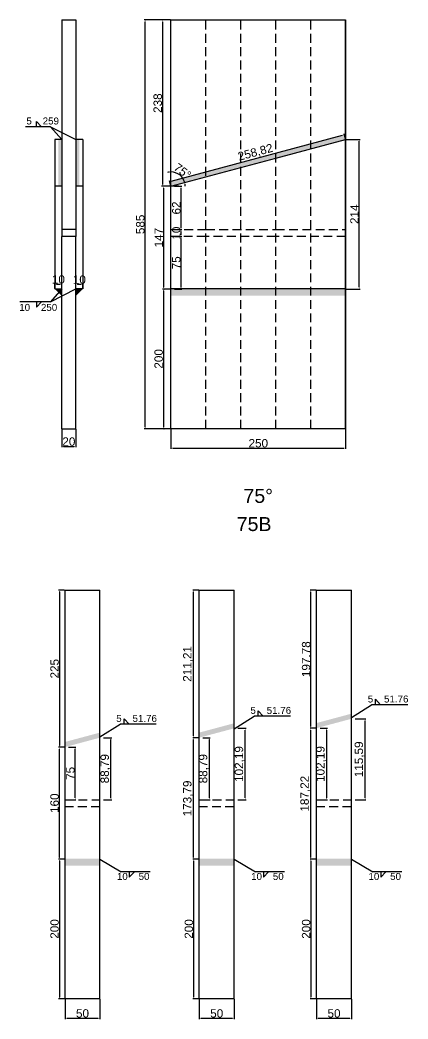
# Model space of a CAD drawing. Header units: millimetres. Extents: x 1455 to 24185, y -7314 to 4772.
# Drawn here: x 16142 to 16697, y -6229 to -4800 of the extents above; entities that cross this region are included whole.
import ezdxf

# ---------------------------------------------------------------- set-up
doc = ezdxf.new("R2010")
doc.units = ezdxf.units.MM
doc.linetypes.add('DASHED', pattern=[19.05, 12.7, -6.35])
doc.layers.add('标号', color=4, linetype='Continuous')
doc.layers.add('焊缝', color=250, linetype='Continuous')
doc.styles.get("Standard").update_dxf_attribs({"font": 'arial.ttf'})
doc.dimstyles.new('ISO-25-JHF', dxfattribs={"dimtxt": 12, "dimasz": 2.5, "dimexe": 1.25, "dimexo": 0.625, "dimtad": 1, "dimtxsty": 'Standard', "dimcen": 2.5, "dimadec": 0, "dimazin": 0, "dimtfac": 1, "dimtmove": 0, "dimatfit": 3, "dimfxl": 1, "dimarcsym": 0})

# ---------------------------------------------------------------- blocks, each defined once
blk = doc.blocks.new('*D2355')
at = {"color": 0, "lineweight": -2, "transparency": 16777216}
for p, q in [((16202, -5385.2), (16202, -5411)), ((16222, -5385.2), (16222, -5411)), ((16204.5, -5409.8), (16219.5, -5409.8))]:
    blk.add_line(p, q, dxfattribs=at)
at = {"color": 0, "transparency": 16777216}
for points in [[(16204.5, -5409.4), (16204.5, -5410.2), (16202, -5409.8)], [(16219.5, -5409.4), (16219.5, -5410.2), (16222, -5409.8)]]:
    blk.add_solid(points, dxfattribs=at)
at = {"layer": 'Defpoints', "color": 0, "transparency": 16777216}
for p in [(16202, -5384.6), (16222, -5384.6), (16222, -5409.8)]:
    blk.add_point(p, dxfattribs=at)
at = {"color": 0, "transparency": 16777216, "insert": (16212, -5403), "char_height": 12, "attachment_point": 5}
blk.add_mtext('20', dxfattribs=at)
blk = doc.blocks.new('*D2356')
at = {"color": 0, "lineweight": -2, "transparency": 16777216}
for p, q in [((16192, -5184), (16192, -5176.4)), ((16194.5, -5177.7), (16199.5, -5177.7)), ((16202, -5184), (16202, -5176.4))]:
    blk.add_line(p, q, dxfattribs=at)
at = {"color": 0, "transparency": 16777216}
for points in [[(16194.5, -5177.3), (16194.5, -5178.1), (16192, -5177.7)], [(16199.5, -5177.3), (16199.5, -5178.1), (16202, -5177.7)]]:
    blk.add_solid(points, dxfattribs=at)
at = {"layer": 'Defpoints', "color": 0, "transparency": 16777216}
for p in [(16192, -5184.6), (16202, -5177.7), (16202, -5184.6)]:
    blk.add_point(p, dxfattribs=at)
at = {"color": 0, "transparency": 16777216, "insert": (16197, -5170.9), "char_height": 12, "attachment_point": 5}
blk.add_mtext('10', dxfattribs=at)
blk = doc.blocks.new('*D2357')
at = {"color": 0, "lineweight": -2, "transparency": 16777216}
for p, q in [((16222, -5184), (16222, -5176.7)), ((16224.5, -5177.9), (16229.5, -5177.9)), ((16232, -5184), (16232, -5176.7))]:
    blk.add_line(p, q, dxfattribs=at)
at = {"color": 0, "transparency": 16777216}
for points in [[(16224.5, -5177.5), (16224.5, -5178.3), (16222, -5177.9)], [(16229.5, -5177.5), (16229.5, -5178.3), (16232, -5177.9)]]:
    blk.add_solid(points, dxfattribs=at)
at = {"layer": 'Defpoints', "color": 0, "transparency": 16777216}
for p in [(16222, -5184.6), (16232, -5177.9), (16232, -5184.6)]:
    blk.add_point(p, dxfattribs=at)
at = {"color": 0, "transparency": 16777216, "insert": (16227, -5171.2), "char_height": 12, "attachment_point": 5}
blk.add_mtext('10', dxfattribs=at)
blk = doc.blocks.new('*D2358')
at = {"color": 0, "lineweight": -2, "transparency": 16777216}
for p, q in [((16358.1, -5385.2), (16358.1, -5413.4)), ((16608.1, -5385.2), (16608.1, -5413.4)), ((16360.6, -5412.2), (16605.6, -5412.2))]:
    blk.add_line(p, q, dxfattribs=at)
at = {"color": 0, "transparency": 16777216}
for points in [[(16360.6, -5411.8), (16360.6, -5412.6), (16358.1, -5412.2)], [(16605.6, -5411.8), (16605.6, -5412.6), (16608.1, -5412.2)]]:
    blk.add_solid(points, dxfattribs=at)
at = {"layer": 'Defpoints', "color": 0, "transparency": 16777216}
for p in [(16358.1, -5384.6), (16608.1, -5384.6), (16608.1, -5412.2)]:
    blk.add_point(p, dxfattribs=at)
at = {"color": 0, "transparency": 16777216, "insert": (16483.1, -5405.4), "char_height": 12, "attachment_point": 5}
blk.add_mtext('250', dxfattribs=at)
blk = doc.blocks.new('*D2359')
at = {"color": 0, "lineweight": -2, "transparency": 16777216}
for p, q in [((16357.4, -5037.6), (16346, -5037.6)), ((16347.2, -5040.1), (16347.2, -5182.1)), ((16357.4, -5184.6), (16346, -5184.6))]:
    blk.add_line(p, q, dxfattribs=at)
at = {"color": 0, "transparency": 16777216}
for points in [[(16346.8, -5040.1), (16347.6, -5040.1), (16347.2, -5037.6)], [(16346.8, -5182.1), (16347.6, -5182.1), (16347.2, -5184.6)]]:
    blk.add_solid(points, dxfattribs=at)
at = {"layer": 'Defpoints', "color": 0, "transparency": 16777216}
for p in [(16358.1, -5037.6), (16347.2, -5184.6), (16358.1, -5184.6)]:
    blk.add_point(p, dxfattribs=at)
at = {"color": 0, "transparency": 16777216, "insert": (16340.6, -5111.1), "char_height": 12, "attachment_point": 5, "rotation": 90}
blk.add_mtext('147', dxfattribs=at)
blk = doc.blocks.new('*D1982')
at = {"color": 0, "lineweight": -2, "transparency": 16777216}
for p, q in [((16363.1, -5109.6), (16373.8, -5109.6)), ((16372.5, -5182.1), (16372.5, -5112.1)), ((16363.1, -5184.6), (16373.8, -5184.6))]:
    blk.add_line(p, q, dxfattribs=at)
at = {"color": 0, "transparency": 16777216}
for points in [[(16372.1, -5112.1), (16372.9, -5112.1), (16372.5, -5109.6)], [(16372.1, -5182.1), (16372.9, -5182.1), (16372.5, -5184.6)]]:
    blk.add_solid(points, dxfattribs=at)
at = {"layer": 'Defpoints', "color": 0, "transparency": 16777216}
for p in [(16362.5, -5109.6), (16372.5, -5109.6), (16362.5, -5184.6)]:
    blk.add_point(p, dxfattribs=at)
at = {"color": 0, "transparency": 16777216, "insert": (16365.8, -5147.1), "char_height": 12, "attachment_point": 5, "rotation": 90}
blk.add_mtext('75', dxfattribs=at)
blk = doc.blocks.new('*D1983')
at = {"color": 0, "lineweight": -2, "transparency": 16777216}
for p, q in [((16363.1, -5099.6), (16373.8, -5099.6)), ((16372.5, -5107.1), (16372.5, -5102.1)), ((16363.1, -5109.6), (16373.8, -5109.6))]:
    blk.add_line(p, q, dxfattribs=at)
at = {"color": 0, "transparency": 16777216}
for points in [[(16372.1, -5102.1), (16372.9, -5102.1), (16372.5, -5099.6)], [(16372.1, -5107.1), (16372.9, -5107.1), (16372.5, -5109.6)]]:
    blk.add_solid(points, dxfattribs=at)
at = {"layer": 'Defpoints', "color": 0, "transparency": 16777216}
for p in [(16362.5, -5099.6), (16372.5, -5099.6), (16362.5, -5109.6)]:
    blk.add_point(p, dxfattribs=at)
at = {"color": 0, "transparency": 16777216, "insert": (16365.8, -5104.6), "char_height": 12, "attachment_point": 5, "rotation": 90}
blk.add_mtext('10', dxfattribs=at)
blk = doc.blocks.new('*D1984')
at = {"color": 0, "lineweight": -2, "transparency": 16777216}
for p, q in [((16363.1, -5037.6), (16373.8, -5037.6)), ((16372.5, -5097.1), (16372.5, -5040.1)), ((16363.1, -5099.6), (16373.8, -5099.6))]:
    blk.add_line(p, q, dxfattribs=at)
at = {"color": 0, "transparency": 16777216}
for points in [[(16372.1, -5040.1), (16372.9, -5040.1), (16372.5, -5037.6)], [(16372.1, -5097.1), (16372.9, -5097.1), (16372.5, -5099.6)]]:
    blk.add_solid(points, dxfattribs=at)
at = {"layer": 'Defpoints', "color": 0, "transparency": 16777216}
for p in [(16362.5, -5037.6), (16372.5, -5037.6), (16362.5, -5099.6)]:
    blk.add_point(p, dxfattribs=at)
at = {"color": 0, "transparency": 16777216, "insert": (16365.8, -5068.6), "char_height": 12, "attachment_point": 5, "rotation": 90}
blk.add_mtext('62', dxfattribs=at)
blk = doc.blocks.new('*D2360')
at = {"color": 0, "lineweight": -2, "transparency": 16777216}
for p, q in [((16608.7, -4970.6), (16628.7, -4970.6)), ((16627.4, -5182.1), (16627.4, -4973.1)), ((16608.7, -5184.6), (16628.7, -5184.6))]:
    blk.add_line(p, q, dxfattribs=at)
at = {"color": 0, "transparency": 16777216}
for points in [[(16627, -4973.1), (16627.8, -4973.1), (16627.4, -4970.6)], [(16627, -5182.1), (16627.8, -5182.1), (16627.4, -5184.6)]]:
    blk.add_solid(points, dxfattribs=at)
at = {"layer": 'Defpoints', "color": 0, "transparency": 16777216}
for p in [(16608.1, -4970.6), (16627.4, -4970.6), (16608.1, -5184.6)]:
    blk.add_point(p, dxfattribs=at)
at = {"color": 0, "transparency": 16777216, "insert": (16620.8, -5077.6), "char_height": 12, "attachment_point": 5, "rotation": 90}
blk.add_mtext('214', dxfattribs=at)
blk = doc.blocks.new('*D1985')
at = {"color": 0, "lineweight": -2, "transparency": 16777216}
for p, q in [((16357.4, -4799.6), (16319.8, -4799.6)), ((16321.1, -5382.1), (16321.1, -4802.1)), ((16357.4, -5384.6), (16319.8, -5384.6))]:
    blk.add_line(p, q, dxfattribs=at)
at = {"color": 0, "transparency": 16777216}
for points in [[(16320.6, -4802.1), (16321.5, -4802.1), (16321.1, -4799.6)], [(16320.6, -5382.1), (16321.5, -5382.1), (16321.1, -5384.6)]]:
    blk.add_solid(points, dxfattribs=at)
at = {"layer": 'Defpoints', "color": 0, "transparency": 16777216}
for p in [(16321.1, -4799.6), (16358.1, -4799.6), (16358.1, -5384.6)]:
    blk.add_point(p, dxfattribs=at)
at = {"color": 0, "transparency": 16777216, "insert": (16314.3, -5092.1), "char_height": 12, "attachment_point": 5, "rotation": 90}
blk.add_mtext('585', dxfattribs=at)
blk = doc.blocks.new('*D2361')
at = {"color": 0, "lineweight": -2, "transparency": 16777216}
for p, q in [((16357.4, -4799.6), (16344.7, -4799.6)), ((16346, -4802.1), (16346, -5035.1)), ((16357.4, -5037.6), (16344.7, -5037.6))]:
    blk.add_line(p, q, dxfattribs=at)
at = {"color": 0, "transparency": 16777216}
for points in [[(16345.6, -4802.1), (16346.4, -4802.1), (16346, -4799.6)], [(16345.6, -5035.1), (16346.4, -5035.1), (16346, -5037.6)]]:
    blk.add_solid(points, dxfattribs=at)
at = {"layer": 'Defpoints', "color": 0, "transparency": 16777216}
for p in [(16358.1, -4799.6), (16346, -5037.6), (16358.1, -5037.6)]:
    blk.add_point(p, dxfattribs=at)
at = {"color": 0, "transparency": 16777216, "insert": (16339.2, -4918.6), "char_height": 12, "attachment_point": 5, "rotation": 90}
blk.add_mtext('238', dxfattribs=at)
blk = doc.blocks.new('*D2365')
at = {"color": 0, "lineweight": -2, "transparency": 16777216}
for p, q in [((16358.6, -5030.1), (16603.8, -4964.4)), ((16607.9, -4970), (16605.9, -4962.6)), ((16357.9, -5037), (16355.9, -5029.6))]:
    blk.add_line(p, q, dxfattribs=at)
at = {"color": 0, "transparency": 16777216}
for points in [[(16603.7, -4964), (16603.9, -4964.8), (16606.2, -4963.8)], [(16358.5, -5029.7), (16358.8, -5030.5), (16356.2, -5030.8)]]:
    blk.add_solid(points, dxfattribs=at)
at = {"layer": 'Defpoints', "color": 0, "transparency": 16777216}
for p in [(16606.2, -4963.8), (16608.1, -4970.6), (16358.1, -5037.6)]:
    blk.add_point(p, dxfattribs=at)
at = {"color": 0, "transparency": 16777216, "insert": (16479.2, -4989.7), "char_height": 12, "attachment_point": 5, "rotation": 15}
blk.add_mtext('258,82', dxfattribs=at)
blk = doc.blocks.new('*D1991')
at = {"color": 0, "lineweight": -2, "transparency": 16777216}
for p, q in [((16347.2, -5187.1), (16347.2, -5382.1)), ((16347.8, -5184.6), (16348.5, -5184.6)), ((16347.8, -5384.6), (16348.5, -5384.6))]:
    blk.add_line(p, q, dxfattribs=at)
at = {"color": 0, "transparency": 16777216}
for points in [[(16346.8, -5187.1), (16347.6, -5187.1), (16347.2, -5184.6)], [(16346.8, -5382.1), (16347.6, -5382.1), (16347.2, -5384.6)]]:
    blk.add_solid(points, dxfattribs=at)
at = {"layer": 'Defpoints', "color": 0, "transparency": 16777216}
for p in [(16347.2, -5184.6), (16347.2, -5384.6), (16347.2, -5384.6)]:
    blk.add_point(p, dxfattribs=at)
at = {"color": 0, "transparency": 16777216, "insert": (16340.5, -5284.6), "char_height": 12, "attachment_point": 5, "rotation": 90}
blk.add_mtext('200', dxfattribs=at)
blk = doc.blocks.new('*D2374')
at = {"color": 0, "lineweight": -2, "transparency": 16777216}
for start, end in [(96.978, 103.956), (15, 90), (1.044, 8.022)]:
    blk.add_arc((16358.1, -5037.6), 20.5, start, end, dxfattribs=at)
at = {"color": 0, "transparency": 16777216}
for points in [[(16355.5, -5016.8), (16355.6, -5017.6), (16358.1, -5017)], [(16378, -5034.8), (16378.8, -5034.6), (16377.9, -5032.3)]]:
    blk.add_solid(points, dxfattribs=at)
at = {"layer": 'Defpoints', "color": 0, "transparency": 16777216}
for p in [(16358.1, -4799.6), (16608.1, -4970.6), (16373.8, -5024.4), (16358.1, -5037.6), (16358.1, -5384.6)]:
    blk.add_point(p, dxfattribs=at)
at = {"color": 0, "transparency": 16777216, "insert": (16374.7, -5015.9), "char_height": 12, "attachment_point": 5, "rotation": 322.5}
blk.add_mtext('75°', dxfattribs=at)
blk = doc.blocks.new('*D2019')
at = {"color": 0, "lineweight": -2, "transparency": 16777216}
for p, q in [((16453.7, -5813.3), (16465.6, -5813.3)), ((16464.3, -5913), (16464.3, -5815.8)), ((16453.7, -5915.5), (16465.6, -5915.5))]:
    blk.add_line(p, q, dxfattribs=at)
at = {"color": 0, "transparency": 16777216}
for points in [[(16463.9, -5815.8), (16464.7, -5815.8), (16464.3, -5813.3)], [(16463.9, -5913), (16464.7, -5913), (16464.3, -5915.5)]]:
    blk.add_solid(points, dxfattribs=at)
at = {"layer": 'Defpoints', "color": 0, "transparency": 16777216}
for p in [(16453.1, -5813.3), (16464.3, -5813.3), (16453.1, -5915.5)]:
    blk.add_point(p, dxfattribs=at)
at = {"color": 0, "transparency": 16777216, "insert": (16456.5, -5864.4), "char_height": 12, "attachment_point": 5, "rotation": 90}
blk.add_mtext('102,19', dxfattribs=at)
blk = doc.blocks.new('*D2020')
at = {"color": 0, "lineweight": -2, "transparency": 16777216}
for p, q in [((16206.5, -6201.1), (16206.5, -6229.4)), ((16256.5, -6201.1), (16256.5, -6229.4)), ((16209, -6228.1), (16254, -6228.1))]:
    blk.add_line(p, q, dxfattribs=at)
at = {"color": 0, "transparency": 16777216}
for points in [[(16209, -6227.7), (16209, -6228.5), (16206.5, -6228.1)], [(16254, -6227.7), (16254, -6228.5), (16256.5, -6228.1)]]:
    blk.add_solid(points, dxfattribs=at)
at = {"layer": 'Defpoints', "color": 0, "transparency": 16777216}
for p in [(16206.5, -6200.5), (16256.5, -6200.5), (16256.5, -6228.1)]:
    blk.add_point(p, dxfattribs=at)
at = {"color": 0, "transparency": 16777216, "insert": (16231.5, -6221.4), "char_height": 12, "attachment_point": 5}
blk.add_mtext('50', dxfattribs=at)
blk = doc.blocks.new('*D2022')
at = {"color": 0, "lineweight": -2, "transparency": 16777216}
for p, q in [((16211.6, -5840.1), (16222.2, -5840.1)), ((16221, -5913), (16221, -5842.6)), ((16211.6, -5915.5), (16222.2, -5915.5))]:
    blk.add_line(p, q, dxfattribs=at)
at = {"color": 0, "transparency": 16777216}
for points in [[(16220.6, -5842.6), (16221.4, -5842.6), (16221, -5840.1)], [(16220.6, -5913), (16221.4, -5913), (16221, -5915.5)]]:
    blk.add_solid(points, dxfattribs=at)
at = {"layer": 'Defpoints', "color": 0, "transparency": 16777216}
for p in [(16211, -5840.1), (16221, -5840.1), (16211, -5915.5)]:
    blk.add_point(p, dxfattribs=at)
at = {"color": 0, "transparency": 16777216, "insert": (16214.3, -5877.8), "char_height": 12, "attachment_point": 5, "rotation": 90}
blk.add_mtext('75', dxfattribs=at)
blk = doc.blocks.new('*D2023')
at = {"color": 0, "lineweight": -2, "transparency": 16777216}
for p, q in [((16261.6, -5826.7), (16273.5, -5826.7)), ((16272.2, -5913), (16272.2, -5829.2)), ((16261.6, -5915.5), (16273.5, -5915.5))]:
    blk.add_line(p, q, dxfattribs=at)
at = {"color": 0, "transparency": 16777216}
for points in [[(16271.8, -5829.2), (16272.7, -5829.2), (16272.2, -5826.7)], [(16271.8, -5913), (16272.7, -5913), (16272.2, -5915.5)]]:
    blk.add_solid(points, dxfattribs=at)
at = {"layer": 'Defpoints', "color": 0, "transparency": 16777216}
for p in [(16261, -5826.7), (16272.2, -5826.7), (16261, -5915.5)]:
    blk.add_point(p, dxfattribs=at)
at = {"color": 0, "transparency": 16777216, "insert": (16264.4, -5871.1), "char_height": 12, "attachment_point": 5, "rotation": 90}
blk.add_mtext('88,79', dxfattribs=at)
blk = doc.blocks.new('*D2409')
at = {"color": 0, "lineweight": -2, "transparency": 16777216}
for p, q in [((16205.9, -5615.5), (16197.1, -5615.5)), ((16198.4, -5618), (16198.4, -5838)), ((16205.9, -5840.5), (16197.1, -5840.5))]:
    blk.add_line(p, q, dxfattribs=at)
at = {"color": 0, "transparency": 16777216}
for points in [[(16197.9, -5618), (16198.8, -5618), (16198.4, -5615.5)], [(16197.9, -5838), (16198.8, -5838), (16198.4, -5840.5)]]:
    blk.add_solid(points, dxfattribs=at)
at = {"layer": 'Defpoints', "color": 0, "transparency": 16777216}
for p in [(16206.5, -5615.5), (16198.4, -5840.5), (16206.5, -5840.5)]:
    blk.add_point(p, dxfattribs=at)
at = {"color": 0, "transparency": 16777216, "insert": (16191.6, -5728), "char_height": 12, "attachment_point": 5, "rotation": 90}
blk.add_mtext('225', dxfattribs=at)
blk = doc.blocks.new('*D2029')
at = {"color": 0, "lineweight": -2, "transparency": 16777216}
for p, q in [((16205.9, -5840.5), (16197.1, -5840.5)), ((16198.4, -5998), (16198.4, -5843)), ((16205.9, -6000.5), (16197.1, -6000.5))]:
    blk.add_line(p, q, dxfattribs=at)
at = {"color": 0, "transparency": 16777216}
for points in [[(16197.9, -5843), (16198.8, -5843), (16198.4, -5840.5)], [(16197.9, -5998), (16198.8, -5998), (16198.4, -6000.5)]]:
    blk.add_solid(points, dxfattribs=at)
at = {"layer": 'Defpoints', "color": 0, "transparency": 16777216}
for p in [(16198.4, -5840.5), (16206.5, -5840.5), (16206.5, -6000.5)]:
    blk.add_point(p, dxfattribs=at)
at = {"color": 0, "transparency": 16777216, "insert": (16191.6, -5920.5), "char_height": 12, "attachment_point": 5, "rotation": 90}
blk.add_mtext('160', dxfattribs=at)
blk = doc.blocks.new('*D2030')
at = {"color": 0, "lineweight": -2, "transparency": 16777216}
for p, q in [((16398.6, -6201.1), (16398.6, -6229.4)), ((16448.6, -6201.1), (16448.6, -6229.4)), ((16401.1, -6228.1), (16446.1, -6228.1))]:
    blk.add_line(p, q, dxfattribs=at)
at = {"color": 0, "transparency": 16777216}
for points in [[(16401.1, -6227.7), (16401.1, -6228.5), (16398.6, -6228.1)], [(16446.1, -6227.7), (16446.1, -6228.5), (16448.6, -6228.1)]]:
    blk.add_solid(points, dxfattribs=at)
at = {"layer": 'Defpoints', "color": 0, "transparency": 16777216}
for p in [(16398.6, -6200.5), (16448.6, -6200.5), (16448.6, -6228.1)]:
    blk.add_point(p, dxfattribs=at)
at = {"color": 0, "transparency": 16777216, "insert": (16423.6, -6221.4), "char_height": 12, "attachment_point": 5}
blk.add_mtext('50', dxfattribs=at)
blk = doc.blocks.new('*D2032')
at = {"color": 0, "lineweight": -2, "transparency": 16777216}
for p, q in [((16403.7, -5826.7), (16414.3, -5826.7)), ((16413.1, -5913), (16413.1, -5829.2)), ((16403.7, -5915.5), (16414.3, -5915.5))]:
    blk.add_line(p, q, dxfattribs=at)
at = {"color": 0, "transparency": 16777216}
for points in [[(16412.7, -5829.2), (16413.5, -5829.2), (16413.1, -5826.7)], [(16412.7, -5913), (16413.5, -5913), (16413.1, -5915.5)]]:
    blk.add_solid(points, dxfattribs=at)
at = {"layer": 'Defpoints', "color": 0, "transparency": 16777216}
for p in [(16403.1, -5826.7), (16413.1, -5826.7), (16403.1, -5915.5)]:
    blk.add_point(p, dxfattribs=at)
at = {"color": 0, "transparency": 16777216, "insert": (16405.2, -5871.1), "char_height": 12, "attachment_point": 5, "rotation": 90}
blk.add_mtext('88,79', dxfattribs=at)
blk = doc.blocks.new('*D2037')
at = {"color": 0, "lineweight": -2, "transparency": 16777216}
for p, q in [((16398, -5826.8), (16389.2, -5826.8)), ((16390.4, -5998), (16390.4, -5829.3)), ((16398, -6000.5), (16389.2, -6000.5))]:
    blk.add_line(p, q, dxfattribs=at)
at = {"color": 0, "transparency": 16777216}
for points in [[(16390, -5829.3), (16390.9, -5829.3), (16390.4, -5826.8)], [(16390, -5998), (16390.9, -5998), (16390.4, -6000.5)]]:
    blk.add_solid(points, dxfattribs=at)
at = {"layer": 'Defpoints', "color": 0, "transparency": 16777216}
for p in [(16390.4, -5826.8), (16398.6, -5826.8), (16398.6, -6000.5)]:
    blk.add_point(p, dxfattribs=at)
at = {"color": 0, "transparency": 16777216, "insert": (16382.6, -5913.7), "char_height": 12, "attachment_point": 5, "rotation": 90}
blk.add_mtext('173,79', dxfattribs=at)
blk = doc.blocks.new('*D2038')
at = {"color": 0, "lineweight": -2, "transparency": 16777216}
for p, q in [((16566.5, -6201.1), (16566.5, -6229.4)), ((16616.5, -6201.1), (16616.5, -6229.4)), ((16569, -6228.1), (16614, -6228.1))]:
    blk.add_line(p, q, dxfattribs=at)
at = {"color": 0, "transparency": 16777216}
for points in [[(16569, -6227.7), (16569, -6228.5), (16566.5, -6228.1)], [(16614, -6227.7), (16614, -6228.5), (16616.5, -6228.1)]]:
    blk.add_solid(points, dxfattribs=at)
at = {"layer": 'Defpoints', "color": 0, "transparency": 16777216}
for p in [(16566.5, -6200.5), (16616.5, -6200.5), (16616.5, -6228.1)]:
    blk.add_point(p, dxfattribs=at)
at = {"color": 0, "transparency": 16777216, "insert": (16591.5, -6221.4), "char_height": 12, "attachment_point": 5}
blk.add_mtext('50', dxfattribs=at)
blk = doc.blocks.new('*D2045')
at = {"color": 0, "lineweight": -2, "transparency": 16777216}
for p, q in [((16565.9, -5813.3), (16557.1, -5813.3)), ((16558.3, -5998), (16558.3, -5815.8)), ((16565.9, -6000.5), (16557.1, -6000.5))]:
    blk.add_line(p, q, dxfattribs=at)
at = {"color": 0, "transparency": 16777216}
for points in [[(16557.9, -5815.8), (16558.7, -5815.8), (16558.3, -5813.3)], [(16557.9, -5998), (16558.7, -5998), (16558.3, -6000.5)]]:
    blk.add_solid(points, dxfattribs=at)
at = {"layer": 'Defpoints', "color": 0, "transparency": 16777216}
for p in [(16558.3, -5813.3), (16566.5, -5813.3), (16566.5, -6000.5)]:
    blk.add_point(p, dxfattribs=at)
at = {"color": 0, "transparency": 16777216, "insert": (16550.5, -5906.9), "char_height": 12, "attachment_point": 5, "rotation": 90}
blk.add_mtext('187,22', dxfattribs=at)
blk = doc.blocks.new('*D2048')
at = {"color": 0, "lineweight": -2, "transparency": 16777216}
for p, q in [((16571.6, -5813.3), (16582.2, -5813.3)), ((16581, -5913), (16581, -5815.8)), ((16571.6, -5915.5), (16582.2, -5915.5))]:
    blk.add_line(p, q, dxfattribs=at)
at = {"color": 0, "transparency": 16777216}
for points in [[(16580.5, -5815.8), (16581.4, -5815.8), (16581, -5813.3)], [(16580.5, -5913), (16581.4, -5913), (16581, -5915.5)]]:
    blk.add_solid(points, dxfattribs=at)
at = {"layer": 'Defpoints', "color": 0, "transparency": 16777216}
for p in [(16570.9, -5813.3), (16581, -5813.3), (16570.9, -5915.5)]:
    blk.add_point(p, dxfattribs=at)
at = {"color": 0, "transparency": 16777216, "insert": (16573.1, -5864.4), "char_height": 12, "attachment_point": 5, "rotation": 90}
blk.add_mtext('102,19', dxfattribs=at)
blk = doc.blocks.new('*D2049')
at = {"color": 0, "lineweight": -2, "transparency": 16777216}
for p, q in [((16621.6, -5799.9), (16637.2, -5799.9)), ((16636, -5913), (16636, -5802.4)), ((16621.6, -5915.5), (16637.2, -5915.5))]:
    blk.add_line(p, q, dxfattribs=at)
at = {"color": 0, "transparency": 16777216}
for points in [[(16635.5, -5802.4), (16636.4, -5802.4), (16636, -5799.9)], [(16635.5, -5913), (16636.4, -5913), (16636, -5915.5)]]:
    blk.add_solid(points, dxfattribs=at)
at = {"layer": 'Defpoints', "color": 0, "transparency": 16777216}
for p in [(16620.9, -5799.9), (16636, -5799.9), (16620.9, -5915.5)]:
    blk.add_point(p, dxfattribs=at)
at = {"color": 0, "transparency": 16777216, "insert": (16628.1, -5857.7), "char_height": 12, "attachment_point": 5, "rotation": 90}
blk.add_mtext('115,59', dxfattribs=at)
blk = doc.blocks.new('*D2412')
at = {"color": 0, "lineweight": -2, "transparency": 16777216}
for p, q in [((16398, -5615.5), (16389.2, -5615.5)), ((16390.4, -5824.3), (16390.4, -5618)), ((16398, -5826.8), (16389.2, -5826.8))]:
    blk.add_line(p, q, dxfattribs=at)
at = {"color": 0, "transparency": 16777216}
for points in [[(16390, -5618), (16390.9, -5618), (16390.4, -5615.5)], [(16390, -5824.3), (16390.9, -5824.3), (16390.4, -5826.8)]]:
    blk.add_solid(points, dxfattribs=at)
at = {"layer": 'Defpoints', "color": 0, "transparency": 16777216}
for p in [(16390.4, -5615.5), (16398.6, -5615.5), (16398.6, -5826.8)]:
    blk.add_point(p, dxfattribs=at)
at = {"color": 0, "transparency": 16777216, "insert": (16382.6, -5721.1), "char_height": 12, "attachment_point": 5, "rotation": 90}
blk.add_mtext('211,21', dxfattribs=at)
blk = doc.blocks.new('*D2050')
at = {"color": 0, "lineweight": -2, "transparency": 16777216}
for p, q in [((16565.9, -5615.5), (16557.1, -5615.5)), ((16558.3, -5810.8), (16558.3, -5618)), ((16565.9, -5813.3), (16557.1, -5813.3))]:
    blk.add_line(p, q, dxfattribs=at)
at = {"color": 0, "transparency": 16777216}
for points in [[(16557.9, -5618), (16558.8, -5618), (16558.3, -5615.5)], [(16557.9, -5810.8), (16558.8, -5810.8), (16558.3, -5813.3)]]:
    blk.add_solid(points, dxfattribs=at)
at = {"layer": 'Defpoints', "color": 0, "transparency": 16777216}
for p in [(16558.3, -5615.5), (16566.5, -5615.5), (16566.5, -5813.3)]:
    blk.add_point(p, dxfattribs=at)
at = {"color": 0, "transparency": 16777216, "insert": (16551.6, -5714.4), "char_height": 12, "attachment_point": 5, "rotation": 90}
blk.add_mtext('197.78', dxfattribs=at)
blk = doc.blocks.new('*D2814')
at = {"color": 0, "lineweight": -2, "transparency": 16777216}
for p, q in [((16565.9, -6000.5), (16557.1, -6000.5)), ((16558.3, -6003), (16558.3, -6198)), ((16565.9, -6200.5), (16557.1, -6200.5))]:
    blk.add_line(p, q, dxfattribs=at)
at = {"color": 0, "transparency": 16777216}
for points in [[(16557.9, -6003), (16558.7, -6003), (16558.3, -6000.5)], [(16557.9, -6198), (16558.7, -6198), (16558.3, -6200.5)]]:
    blk.add_solid(points, dxfattribs=at)
at = {"layer": 'Defpoints', "color": 0, "transparency": 16777216}
for p in [(16566.5, -6000.5), (16558.3, -6200.5), (16566.5, -6200.5)]:
    blk.add_point(p, dxfattribs=at)
at = {"color": 0, "transparency": 16777216, "insert": (16551.6, -6100.5), "char_height": 12, "attachment_point": 5, "rotation": 90}
blk.add_mtext('200', dxfattribs=at)
blk = doc.blocks.new('*D2815')
at = {"color": 0, "lineweight": -2, "transparency": 16777216}
for p, q in [((16398, -6000.5), (16389.3, -6000.5)), ((16390.5, -6003), (16390.5, -6198)), ((16398, -6200.5), (16389.3, -6200.5))]:
    blk.add_line(p, q, dxfattribs=at)
at = {"color": 0, "transparency": 16777216}
for points in [[(16390.1, -6003), (16390.9, -6003), (16390.5, -6000.5)], [(16390.1, -6198), (16390.9, -6198), (16390.5, -6200.5)]]:
    blk.add_solid(points, dxfattribs=at)
at = {"layer": 'Defpoints', "color": 0, "transparency": 16777216}
for p in [(16398.6, -6000.5), (16390.5, -6200.5), (16398.6, -6200.5)]:
    blk.add_point(p, dxfattribs=at)
at = {"color": 0, "transparency": 16777216, "insert": (16383.8, -6100.5), "char_height": 12, "attachment_point": 5, "rotation": 90}
blk.add_mtext('200', dxfattribs=at)
blk = doc.blocks.new('*D2816')
at = {"color": 0, "lineweight": -2, "transparency": 16777216}
for p, q in [((16205.9, -6000.5), (16197.1, -6000.5)), ((16198.4, -6003), (16198.4, -6198)), ((16205.9, -6200.5), (16197.1, -6200.5))]:
    blk.add_line(p, q, dxfattribs=at)
at = {"color": 0, "transparency": 16777216}
for points in [[(16197.9, -6003), (16198.8, -6003), (16198.4, -6000.5)], [(16197.9, -6198), (16198.8, -6198), (16198.4, -6200.5)]]:
    blk.add_solid(points, dxfattribs=at)
at = {"layer": 'Defpoints', "color": 0, "transparency": 16777216}
for p in [(16206.5, -6000.5), (16198.4, -6200.5), (16206.5, -6200.5)]:
    blk.add_point(p, dxfattribs=at)
at = {"color": 0, "transparency": 16777216, "insert": (16191.6, -6100.5), "char_height": 12, "attachment_point": 5, "rotation": 90}
blk.add_mtext('200', dxfattribs=at)

msp = doc.modelspace()

# ---------------------------------------------------------------- hatches: boundary and pattern name
at = {"layer": '焊缝'}
h = msp.add_hatch(color=250, dxfattribs=at)
h.dxf.hatch_style = 1
h.paths.add_polyline_path([(16202.058, -4970.592), (16197.058, -4970.592), (16197.058, -5037.579), (16202.058, -5037.579)])
h = msp.add_hatch(color=250, dxfattribs=at)
h.dxf.hatch_style = 1
h.paths.add_polyline_path([(16227.058, -4970.592), (16222.058, -4970.592), (16222.058, -5037.579), (16227.058, -5037.579)])
h = msp.add_hatch(color=250, dxfattribs=at)
h.dxf.hatch_style = 1
h.paths.add_polyline_path([(16358.057, -5030.59), (16358.057, -5037.579), (16608.057, -4970.592), (16608.057, -4963.953)])
h = msp.add_hatch(color=250, dxfattribs=at)
h.dxf.hatch_style = 1
h.paths.add_polyline_path([(16202.043, -5194.579), (16192.043, -5184.579), (16202.043, -5184.579)])
h = msp.add_hatch(color=250, dxfattribs=at)
h.dxf.hatch_style = 1
h.paths.add_polyline_path([(16222.043, -5194.579), (16232.043, -5184.579), (16222.043, -5184.579)])
h = msp.add_hatch(color=250, dxfattribs=at)
h.dxf.hatch_style = 1
h.paths.add_polyline_path([(16358.057, -5184.149), (16358.057, -5194.149), (16608.057, -5194.149), (16608.057, -5184.149)])
h = msp.add_hatch(color=250, dxfattribs=at)
h.dxf.hatch_style = 1
h.paths.add_polyline_path([(16566.506, -5805.749), (16566.506, -5813.05), (16616.506, -5799.653), (16616.506, -5792.352)])
h = msp.add_hatch(color=250, dxfattribs=at)
h.dxf.hatch_style = 1
h.paths.add_polyline_path([(16398.613, -5819.427), (16398.613, -5826.728), (16448.613, -5813.331), (16448.613, -5806.03)])
h = msp.add_hatch(color=250, dxfattribs=at)
h.dxf.hatch_style = 1
h.paths.add_polyline_path([(16206.538, -5832.817), (16206.538, -5840.118), (16256.538, -5826.72), (16256.538, -5819.419)])
h = msp.add_hatch(color=250, dxfattribs=at)
h.dxf.hatch_style = 1
h.paths.add_polyline_path([(16206.538, -6000.085), (16206.538, -6010.085), (16256.538, -6010.085), (16256.538, -6000.085)])
h = msp.add_hatch(color=250, dxfattribs=at)
h.dxf.hatch_style = 1
h.paths.add_polyline_path([(16398.62, -6000.085), (16398.62, -6010.085), (16448.62, -6010.085), (16448.62, -6000.085)])
h = msp.add_hatch(color=250, dxfattribs=at)
h.dxf.hatch_style = 1
h.paths.add_polyline_path([(16566.506, -6000.085), (16566.506, -6010.085), (16616.506, -6010.085), (16616.506, -6000.085)])

# ---------------------------------------------------------------- linework, layer by layer
for p, q in [((16202.043, -4799.579), (16222.043, -4799.579)), ((16202.043, -4799.579), (16202.043, -5099.579)), ((16222.043, -4799.579), (16222.043, -5099.579)), ((16358.057, -5384.579), (16358.057, -4799.579)), ((16358.057, -4799.579), (16608.057, -4799.579)), ((16608.057, -4799.579), (16608.057, -5384.579)), ((16608.057, -5384.579), (16608.057, -4799.579)), ((16165.539, -4952.402), (16165.539, -4944.638)), ((16165.539, -4944.638), (16172.77, -4952.402)), ((16185.652, -4952.402), (16149.747, -4952.402)), ((16202.043, -4970.592), (16185.652, -4952.402)), ((16185.652, -4952.402), (16222.043, -4970.592)), ((16192.043, -4970.592), (16192.043, -5184.579)), ((16202.043, -4970.592), (16192.043, -4970.592)), ((16232.043, -4970.592), (16222.043, -4970.592)), ((16232.043, -4970.592), (16232.043, -5184.579)), ((16508.057, -4997.387), (16608.057, -4970.592)), ((16408.057, -5024.182), (16508.057, -4997.387)), ((16358.057, -5037.579), (16408.057, -5024.182)), ((16202.043, -5037.579), (16192.043, -5037.579)), ((16232.043, -5037.579), (16222.043, -5037.579)), ((16369.316, -5037.579), (16355.981, -5037.579)), ((16222.043, -5099.579), (16202.043, -5099.579)), ((16202.043, -5099.579), (16202.043, -5109.579)), ((16222.043, -5099.579), (16222.043, -5109.579)), ((16222.043, -5109.579), (16202.043, -5109.579)), ((16202.043, -5384.579), (16202.043, -5109.579)), ((16222.043, -5384.579), (16222.043, -5109.579)), ((16202.043, -5184.579), (16185.652, -5202.769)), ((16185.652, -5202.769), (16222.043, -5184.579)), ((16192.043, -5184.579), (16202.043, -5184.579)), ((16232.043, -5184.579), (16222.043, -5184.579)), ((16408.057, -5184.579), (16358.057, -5184.579)), ((16508.057, -5184.579), (16408.057, -5184.579)), ((16608.057, -5184.579), (16508.057, -5184.579)), ((16185.652, -5202.769), (16142.07, -5202.769)), ((16165.539, -5202.769), (16165.539, -5210.533)), ((16165.539, -5210.533), (16172.77, -5202.769)), ((16202.043, -5384.579), (16222.043, -5384.579)), ((16408.057, -5384.579), (16358.057, -5384.579)), ((16508.057, -5384.579), (16408.057, -5384.579)), ((16608.057, -5384.579), (16508.057, -5384.579)), ((16206.538, -5615.515), (16256.538, -5615.515)), ((16206.538, -6200.515), (16206.538, -5615.515)), ((16256.538, -6200.515), (16256.538, -5615.515)), ((16398.62, -5615.515), (16448.62, -5615.515)), ((16398.62, -6200.515), (16398.62, -5615.515)), ((16448.62, -6200.515), (16448.62, -5615.515)), ((16566.506, -5615.515), (16616.506, -5615.515)), ((16566.506, -6200.515), (16566.506, -5615.515)), ((16616.506, -6200.515), (16616.506, -5615.515)), ((16650.913, -5779.559), (16650.913, -5771.794)), ((16650.913, -5771.794), (16658.145, -5779.559)), ((16483.027, -5795.854), (16483.027, -5788.09)), ((16483.027, -5788.09), (16490.259, -5795.854)), ((16616.506, -5797.749), (16645.263, -5779.559)), ((16697.021, -5779.559), (16645.263, -5779.559)), ((16290.945, -5807.396), (16290.945, -5799.632)), ((16290.945, -5799.632), (16298.177, -5807.396)), ((16448.62, -5814.044), (16477.377, -5795.854)), ((16529.135, -5795.854), (16477.377, -5795.854)), ((16256.538, -5825.586), (16285.295, -5807.396)), ((16337.053, -5807.396), (16285.295, -5807.396)), ((16256.538, -6000.515), (16286.988, -6018.705)), ((16448.62, -6000.515), (16479.07, -6018.705)), ((16616.506, -6000.515), (16646.956, -6018.705)), ((16328.595, -6018.705), (16286.988, -6018.705)), ((16298.471, -6018.705), (16298.471, -6026.469)), ((16298.471, -6026.469), (16305.703, -6018.705)), ((16520.677, -6018.705), (16479.07, -6018.705)), ((16490.553, -6018.705), (16490.553, -6026.469)), ((16490.553, -6026.469), (16497.785, -6018.705)), ((16688.563, -6018.705), (16646.956, -6018.705)), ((16658.439, -6018.705), (16658.439, -6026.469)), ((16658.439, -6026.469), (16665.67, -6018.705)), ((16256.538, -6200.515), (16206.538, -6200.515)), ((16448.62, -6200.515), (16398.62, -6200.515)), ((16616.506, -6200.515), (16566.506, -6200.515))]:
    msp.add_line(p, q)
at = {"linetype": 'DASHED'}
for p, q in [((16408.057, -5384.579), (16408.057, -4799.579)), ((16458.057, -5384.579), (16458.057, -4799.579)), ((16508.057, -5384.579), (16508.057, -4799.579)), ((16558.057, -5384.579), (16558.057, -4799.579)), ((16358.057, -5099.579), (16408.057, -5099.579)), ((16408.057, -5099.579), (16508.057, -5099.579)), ((16508.057, -5099.579), (16608.057, -5099.579)), ((16408.057, -5109.579), (16358.057, -5109.579)), ((16508.057, -5109.579), (16408.057, -5109.579)), ((16608.057, -5109.579), (16508.057, -5109.579)), ((16206.538, -5915.515), (16256.538, -5915.515)), ((16398.62, -5915.515), (16448.62, -5915.515)), ((16566.506, -5915.515), (16616.506, -5915.515)), ((16256.538, -5925.515), (16206.538, -5925.515)), ((16448.62, -5925.515), (16398.62, -5925.515)), ((16616.506, -5925.515), (16566.506, -5925.515))]:
    msp.add_line(p, q, dxfattribs=at)

# ---------------------------------------------------------------- texts
for s, width, insert, char_height, attachment_point in [('5    259', 68.30832, (16151.244, -4939.124), 10, 1), ('\\pt0;10    250', 68.30832, (16140.983, -5216.062), 10, 7), ('75° ', 70.10425, (16461.916, -5470.685), 20, 1), ('5    51.76', 68.30832, (16639.738, -5766.365), 10, 1), ('5    51.76', 68.30832, (16471.852, -5782.661), 10, 1), ('5    51.76', 68.30832, (16279.77, -5794.202), 10, 1), ('10    50', 68.30832, (16280.77, -6030.418), 10, 7), ('10    50', 68.30832, (16472.852, -6030.418), 10, 7), ('10    50', 68.30832, (16640.738, -6030.418), 10, 7)]:
    msp.add_mtext_dynamic_manual_height_columns(s, width=width, gutter_width=12.5, heights=[0], dxfattribs=dict(insert=insert, char_height=char_height, attachment_point=attachment_point))
at = {"layer": '标号', "insert": (16452.271, -5510.976), "char_height": 20, "attachment_point": 1}
msp.add_mtext_dynamic_manual_height_columns('75B', width=70.10425, gutter_width=12.5, heights=[0], dxfattribs=at)

# ---------------------------------------------------------------- dimensions: what is measured, and where the dimension line sits
for p1, p2, distance, picture, middle in [((16358.057, -5384.579), (16358.057, -4799.579), 37.005, '*D1985', (16314.3, -5092.079)), ((16358.057, -4799.579), (16358.057, -5037.579), -12.087, '*D2361', (16339.214, -4918.579)), ((16358.057, -5037.579), (16608.057, -4970.592), 7.052, '*D2365', (16479.203, -4989.704)), ((16358.057, -5037.579), (16358.057, -5184.579), -10.837, '*D2359', (16340.57, -5111.079)), ((16362.498, -5099.579), (16362.498, -5037.579), -10.009, '*D1984', (16365.755, -5068.579)), ((16362.498, -5184.579), (16362.498, -5109.579), -10.009, '*D1982', (16365.78, -5147.079)), ((16347.22, -5184.579), (16347.22, -5384.579), 0, '*D1991', (16340.468, -5284.579)), ((16358.057, -5384.579), (16608.057, -5384.579), -27.59, '*D2358', (16483.057, -5405.417)), ((16620.947, -5915.515), (16620.947, -5799.925), -15.009, '*D2049', (16628.12, -5857.72)), ((16453.061, -5915.515), (16453.061, -5813.323), -11.259, '*D2019', (16456.484, -5864.419)), ((16566.506, -6000.547), (16566.506, -5813.323), 8.178, '*D2045', (16550.492, -5906.935)), ((16570.947, -5915.515), (16570.947, -5813.323), -10.009, '*D2048', (16573.12, -5864.419)), ((16398.62, -6000.547), (16398.62, -5826.758), 8.178, '*D2037', (16382.606, -5913.652)), ((16403.06107, -5915.51497), (16403.06107, -5826.72005), -10.00939, '*D2032', (16405.23401, -5871.11751)), ((16206.538, -6000.547), (16206.538, -5840.547), 8.178, '*D2029', (16191.609, -5920.547)), ((16206.538, -6000.515), (16206.538, -6200.515), -8.178, '*D2816', (16191.609, -6100.515)), ((16398.62, -6000.515), (16398.62, -6200.515), -8.115, '*D2815', (16383.754, -6100.515)), ((16566.506, -6000.515), (16566.506, -6200.515), -8.178, '*D2814', (16551.577, -6100.515)), ((16206.538, -6200.515), (16256.538, -6200.515), -27.59, '*D2020', (16231.538, -6221.353)), ((16398.62, -6200.515), (16448.62, -6200.515), -27.59, '*D2030', (16423.62, -6221.353)), ((16566.506, -6200.515), (16616.506, -6200.515), -27.59, '*D2038', (16591.506, -6221.353))]:
    dim = msp.add_aligned_dim(p1=p1, p2=p2, distance=distance, dimstyle='ISO-25-JHF')
    dim.commit()
    dim.dimension.update_dxf_attribs({"geometry": picture, "text_midpoint": middle})
dim = msp.add_angular_dim_2l(base=(16373.791, -5024.376), line1=((16358.057, -5384.579), (16358.057, -4799.579)), line2=((16358.057, -5037.579), (16608.057, -4970.592)), dimstyle='ISO-25-JHF')
dim.commit()
dim.dimension.update_dxf_attribs({"geometry": '*D2374', "text_midpoint": (16374.656, -5015.946)})
for p1, p2, distance, text, picture, middle in [((16608.057, -5184.579), (16608.057, -4970.592), -19.36, '214', '*D2360', (16620.767, -5077.585)), ((16206.538, -5615.515), (16206.538, -5840.547), -8.178, '225', '*D2409', (16191.609, -5728.031)), ((16398.62, -5826.762), (16398.62, -5615.515), 8.178, '211,21', '*D2412', (16382.606, -5721.138)), ((16566.511, -5813.323), (16566.511, -5615.515), 8.178, '197.78', '*D2050', (16551.582, -5714.419)), ((16210.979, -5915.515), (16210.979, -5840.118), -10.009, '75', '*D2022', (16214.261, -5877.816))]:
    dim = msp.add_aligned_dim(p1=p1, p2=p2, distance=distance, text=text, dimstyle='ISO-25-JHF')
    dim.commit()
    dim.dimension.update_dxf_attribs({"geometry": picture, "text_midpoint": middle})
for base, p1, p2, angle, picture, middle in [((16372.507, -5099.579), (16362.498, -5109.579), (16362.498, -5099.579), 90, '*D1983', (16372.507, -5104.579)), ((16202.043, -5177.696), (16192.043, -5184.579), (16202.043, -5184.579), 0, '*D2356', (16197.043, -5177.696)), ((16232.043, -5177.91), (16222.043, -5184.579), (16232.043, -5184.579), 0, '*D2357', (16227.043, -5177.91)), ((16222.043, -5409.777), (16202.043, -5384.579), (16222.043, -5384.579), 0, '*D2355', (16212.043, -5409.777)), ((16272.23852, -5826.72005), (16260.97913, -5915.51497), (16260.97913, -5826.72005), 90, '*D2023', (16272.23852, -5871.11751))]:
    dim = msp.add_linear_dim(base=base, p1=p1, p2=p2, angle=angle, dimstyle='ISO-25-JHF')
    dim.commit()
    dim.dimension.update_dxf_attribs({"geometry": picture, "text_midpoint": middle, "dimtype": 161})

doc.saveas('drawing.dxf')
